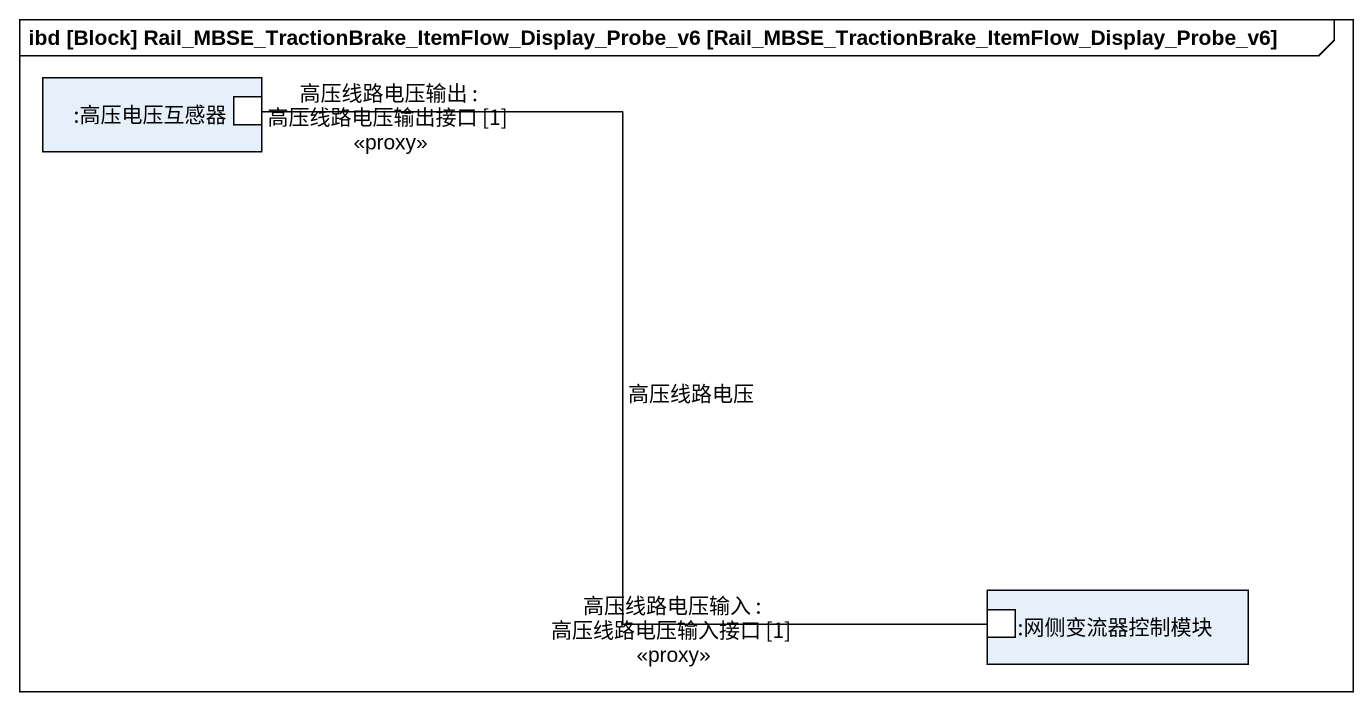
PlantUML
@startuml
mainframe ibd [Block] Rail_MBSE_TractionBrake_ItemFlow_Display_Probe_v6 [Rail_MBSE_TractionBrake_ItemFlow_Display_Probe_v6]
rectangle ":高压电压互感器" as 高压电压互感器 {
  port "高压线路电压输出 : 高压线路电压输出接口 [1] <<proxy>>" as 高压线路电压输出_高压线路电压输出接口_1_proxy
}
rectangle ":网侧变流器控制模块" as 网侧变流器控制模块 {
  port "高压线路电压输入 : 高压线路电压输入接口 [1] <<proxy>>" as 高压线路电压输入_高压线路电压输入接口_1_proxy
}
高压线路电压输出_高压线路电压输出接口_1_proxy -- 高压线路电压输入_高压线路电压输入接口_1_proxy : 高压线路电压
@enduml
